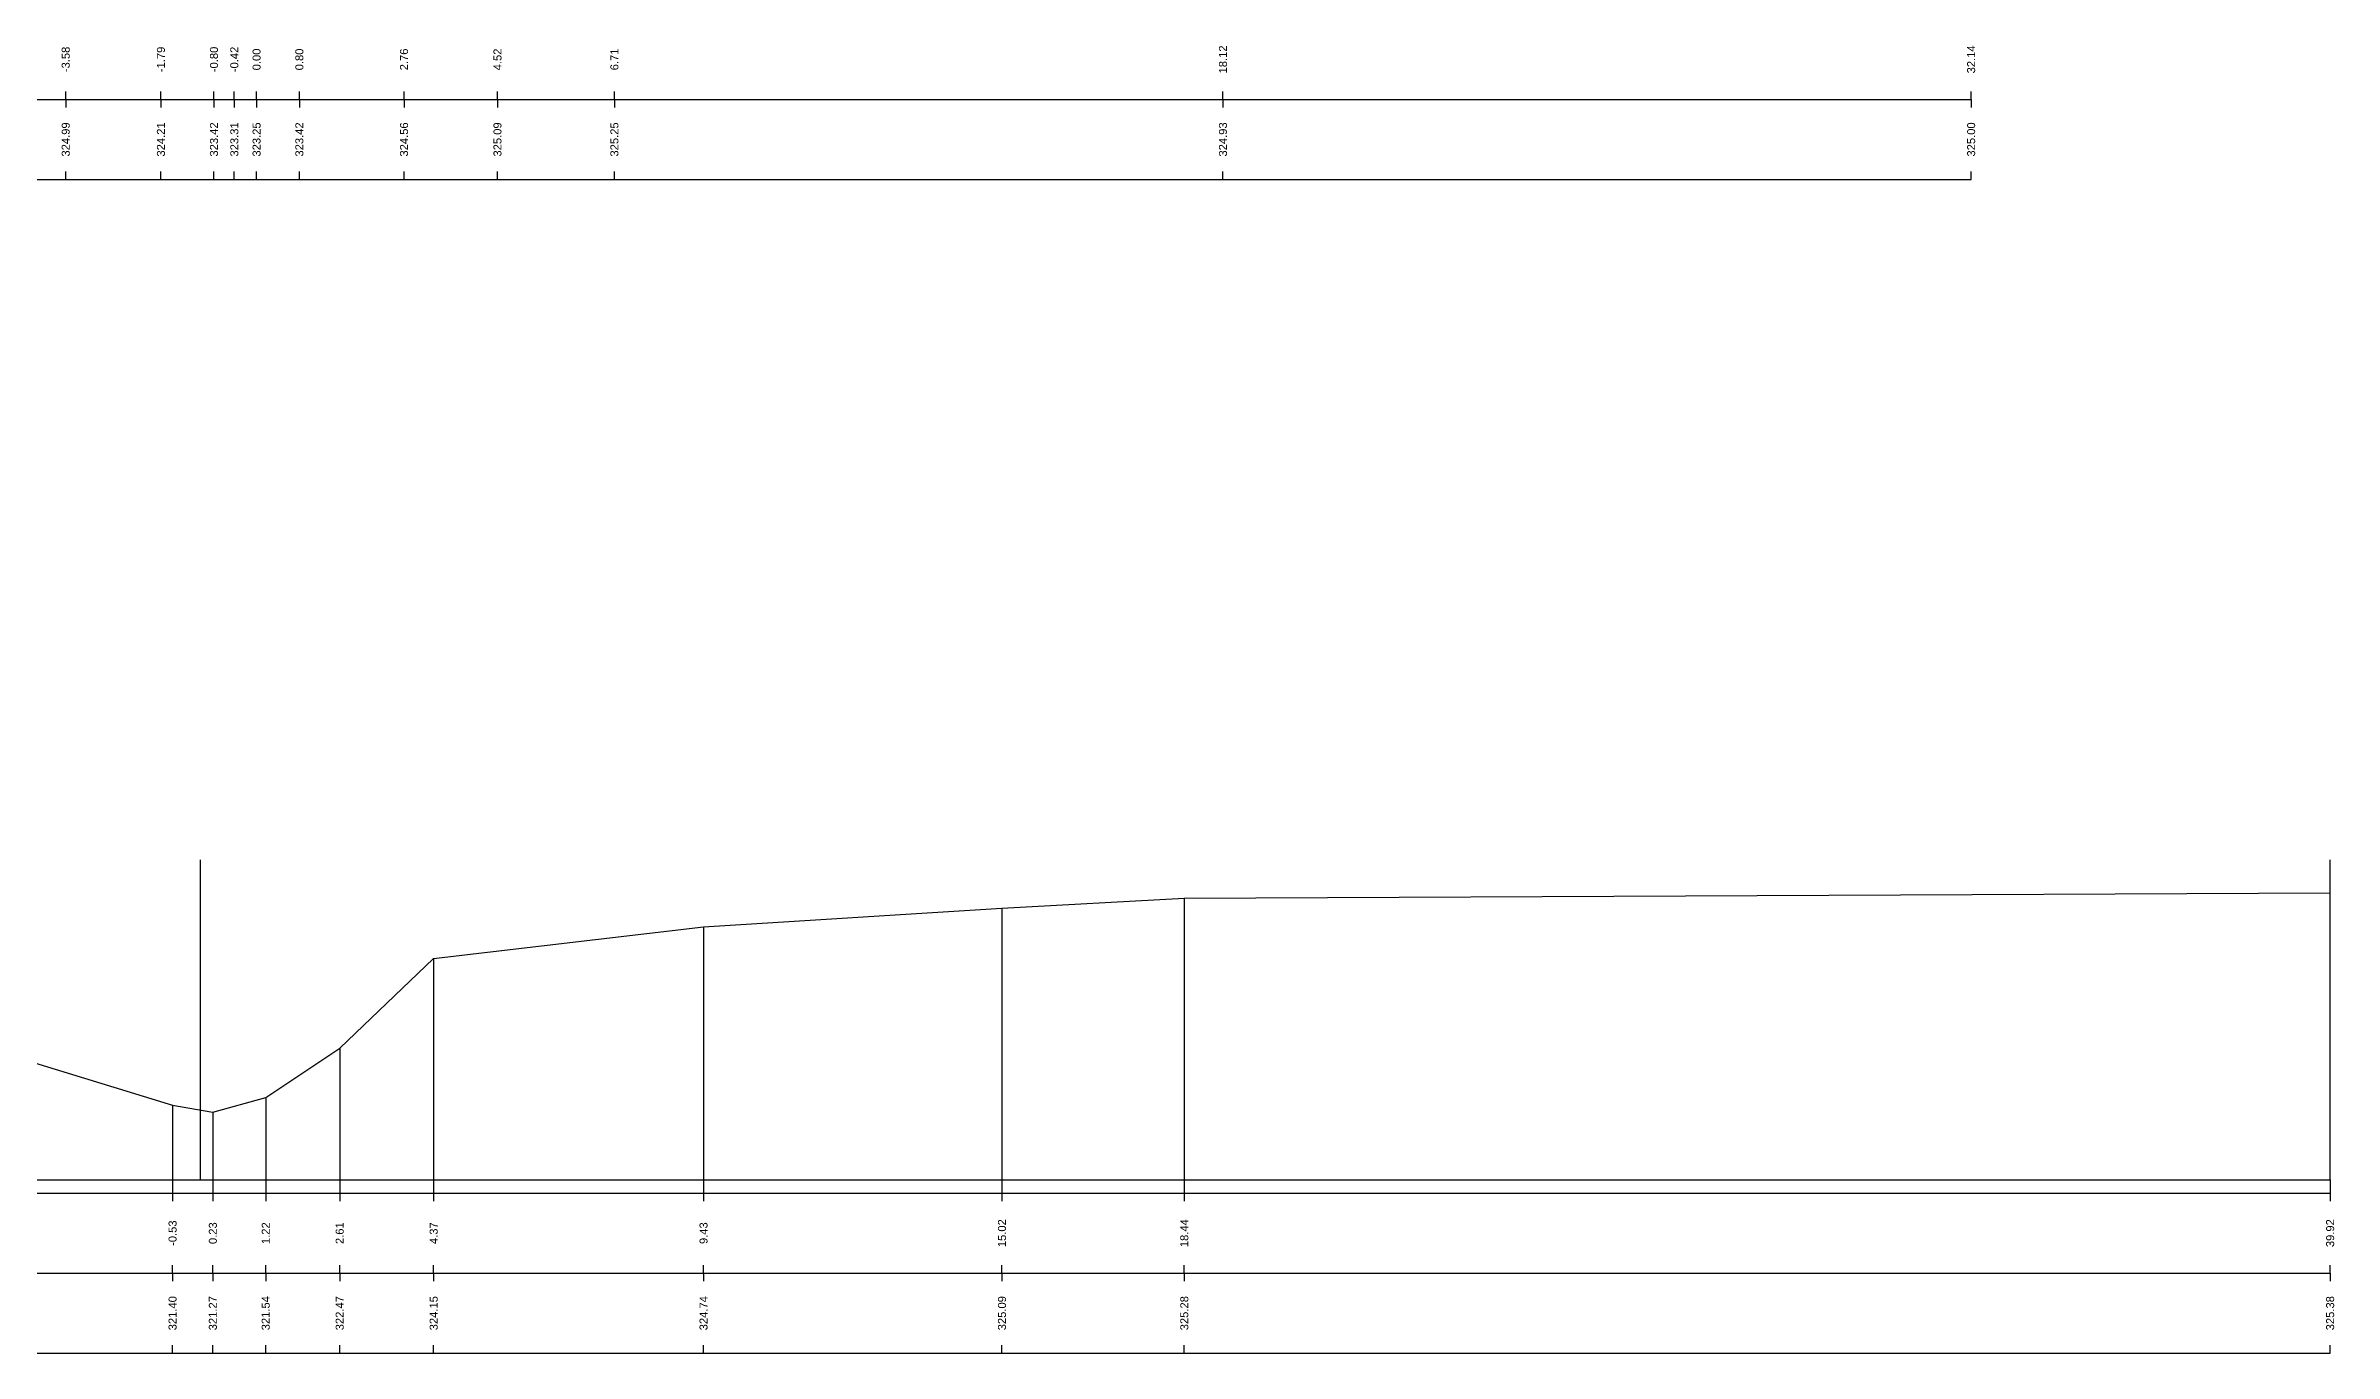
# Model space of a CAD drawing. Header units: millimetres. Extents: x -8 to 79, y -83 to 317.
# Drawn here: x 35.73 to 78.63, y -83.25 to -58.74 of the extents above; entities that cross this region are included whole.
import ezdxf
from ezdxf.enums import TextEntityAlignment as Align

# ---------------------------------------------------------------- set-up
doc = ezdxf.new("R2010")
doc.units = ezdxf.units.MM
doc.styles.get("Standard").update_dxf_attribs({"font": 'arial.ttf'})

msp = doc.modelspace()

# ---------------------------------------------------------------- linework, layer by layer
at = {"layer": 'axis', "color": 1}
msp.add_line((38.632, -80), (38.632, -74), dxfattribs=at)
at = {"layer": 'band'}
for p, q in [((36.102, -59.75), (36.102, -59.6)), ((37.887, -59.75), (37.887, -59.6)), ((38.881, -59.75), (38.881, -59.6)), ((39.263, -59.75), (39.263, -59.6)), ((39.68, -59.75), (39.68, -59.6)), ((40.482, -59.75), (40.482, -59.6)), ((42.444, -59.75), (42.444, -59.6)), ((44.196, -59.75), (44.196, -59.6)), ((46.388, -59.75), (46.388, -59.6)), ((57.797, -59.75), (57.797, -59.6)), ((71.823, -59.75), (71.823, -59.6)), ((36.102, -59.75), (36.102, -59.9)), ((37.887, -59.75), (37.887, -59.9)), ((38.881, -59.75), (38.881, -59.9)), ((39.263, -59.75), (39.263, -59.9)), ((39.68, -59.75), (39.68, -59.9)), ((40.482, -59.75), (40.482, -59.9)), ((42.444, -59.75), (42.444, -59.9)), ((44.196, -59.75), (44.196, -59.9)), ((46.388, -59.75), (46.388, -59.9)), ((57.797, -59.75), (57.797, -59.9)), ((71.823, -59.75), (71.823, -59.9)), ((36.102, -61.25), (36.102, -61.1)), ((37.887, -61.25), (37.887, -61.1)), ((38.881, -61.25), (38.881, -61.1)), ((39.263, -61.25), (39.263, -61.1)), ((39.68, -61.25), (39.68, -61.1)), ((40.482, -61.25), (40.482, -61.1)), ((42.444, -61.25), (42.444, -61.1)), ((44.196, -61.25), (44.196, -61.1)), ((46.388, -61.25), (46.388, -61.1)), ((57.797, -61.25), (57.797, -61.1)), ((71.823, -61.25), (71.823, -61.1)), ((38.105, -80.25), (38.105, -80.4)), ((38.86, -80.25), (38.86, -80.4)), ((39.851, -80.25), (39.851, -80.4)), ((41.238, -80.25), (41.238, -80.4)), ((43, -80.25), (43, -80.4)), ((48.059, -80.25), (48.059, -80.4)), ((53.654, -80.25), (53.654, -80.4)), ((57.072, -80.25), (57.072, -80.4)), ((78.553, -80.25), (78.553, -80.4)), ((38.105, -81.75), (38.105, -81.6)), ((38.105, -81.75), (38.105, -81.9)), ((38.86, -81.75), (38.86, -81.6)), ((38.86, -81.75), (38.86, -81.9)), ((39.851, -81.75), (39.851, -81.6)), ((39.851, -81.75), (39.851, -81.9)), ((41.238, -81.75), (41.238, -81.6)), ((41.238, -81.75), (41.238, -81.9)), ((43, -81.75), (43, -81.6)), ((43, -81.75), (43, -81.9)), ((48.059, -81.75), (48.059, -81.6)), ((48.059, -81.75), (48.059, -81.9)), ((53.654, -81.75), (53.654, -81.6)), ((53.654, -81.75), (53.654, -81.9)), ((57.072, -81.75), (57.072, -81.6)), ((57.072, -81.75), (57.072, -81.9)), ((78.553, -81.75), (78.553, -81.6)), ((78.553, -81.75), (78.553, -81.9)), ((38.105, -83.25), (38.105, -83.1)), ((38.86, -83.25), (38.86, -83.1)), ((39.851, -83.25), (39.851, -83.1)), ((41.238, -83.25), (41.238, -83.1)), ((43, -83.25), (43, -83.1)), ((48.059, -83.25), (48.059, -83.1)), ((53.654, -83.25), (53.654, -83.1)), ((57.072, -83.25), (57.072, -83.1)), ((78.553, -83.25), (78.553, -83.1))]:
    msp.add_line(p, q, dxfattribs=at)
at = {"layer": 'frame'}
for p, q in [((-7.5, -59.75), (71.823, -59.75)), ((-7.5, -61.25), (71.823, -61.25)), ((78.553, -80), (78.553, -74)), ((0, -80), (78.553, -80)), ((-7.5, -80.25), (78.553, -80.25)), ((-7.5, -81.75), (78.553, -81.75)), ((-7.5, -83.25), (78.553, -83.25))]:
    msp.add_line(p, q, dxfattribs=at)
at = {"layer": 'marker', "color": 253}
for p, q in [((53.654, -74.91), (53.654, -80)), ((57.072, -74.72), (57.072, -80)), ((48.059, -75.26), (48.059, -80)), ((43, -75.85), (43, -80)), ((41.238, -77.53), (41.238, -80)), ((39.851, -78.46), (39.851, -80)), ((38.105, -78.6), (38.105, -80)), ((38.86, -78.73), (38.86, -80)), ((38.105, -80), (38.105, -80.25)), ((38.86, -80), (38.86, -80.25)), ((39.851, -80), (39.851, -80.25)), ((41.238, -80), (41.238, -80.25)), ((43, -80), (43, -80.25)), ((48.059, -80), (48.059, -80.25)), ((53.654, -80), (53.654, -80.25)), ((57.072, -80), (57.072, -80.25)), ((78.553, -80), (78.553, -80.25))]:
    msp.add_line(p, q, dxfattribs=at)
at = {"layer": 'profile'}
msp.add_lwpolyline([(0, -74.44), (32.298, -75.1), (33.508, -76.01), (35.354, -77.76), (38.105, -78.6), (38.86, -78.73), (39.851, -78.46), (41.238, -77.53), (43, -75.85), (48.059, -75.26), (53.654, -74.91), (57.072, -74.72), (78.553, -74.62)], dxfattribs=at)

# ---------------------------------------------------------------- texts
for s, p in [('-3.58', (36.102, -59)), ('-1.79', (37.887, -59)), ('-0.80', (38.881, -59)), ('-0.42', (39.263, -59)), ('18.12', (57.797, -59)), ('32.14', (71.823, -59)), ('0.00', (39.68, -59)), ('0.80', (40.482, -59)), ('2.76', (42.444, -59)), ('4.52', (44.196, -59)), ('6.71', (46.388, -59)), ('324.99', (36.102, -60.5)), ('324.21', (37.887, -60.5)), ('323.42', (38.881, -60.5)), ('323.31', (39.263, -60.5)), ('323.25', (39.68, -60.5)), ('323.42', (40.482, -60.5)), ('324.56', (42.444, -60.5)), ('325.09', (44.196, -60.5)), ('325.25', (46.388, -60.5)), ('324.93', (57.797, -60.5)), ('325.00', (71.823, -60.5)), ('-0.53', (38.105, -81)), ('0.23', (38.86, -81)), ('1.22', (39.851, -81)), ('2.61', (41.238, -81)), ('4.37', (43, -81)), ('9.43', (48.059, -81)), ('15.02', (53.654, -81)), ('18.44', (57.072, -81)), ('39.92', (78.553, -81)), ('321.40', (38.105, -82.5)), ('321.27', (38.86, -82.5)), ('321.54', (39.851, -82.5)), ('322.47', (41.238, -82.5)), ('324.15', (43, -82.5)), ('324.74', (48.059, -82.5)), ('325.09', (53.654, -82.5)), ('325.28', (57.072, -82.5)), ('325.38', (78.553, -82.5))]:
    msp.add_text(s, height=0.15, rotation=90).set_placement(p, align=Align.MIDDLE)

doc.saveas('drawing.dxf')
